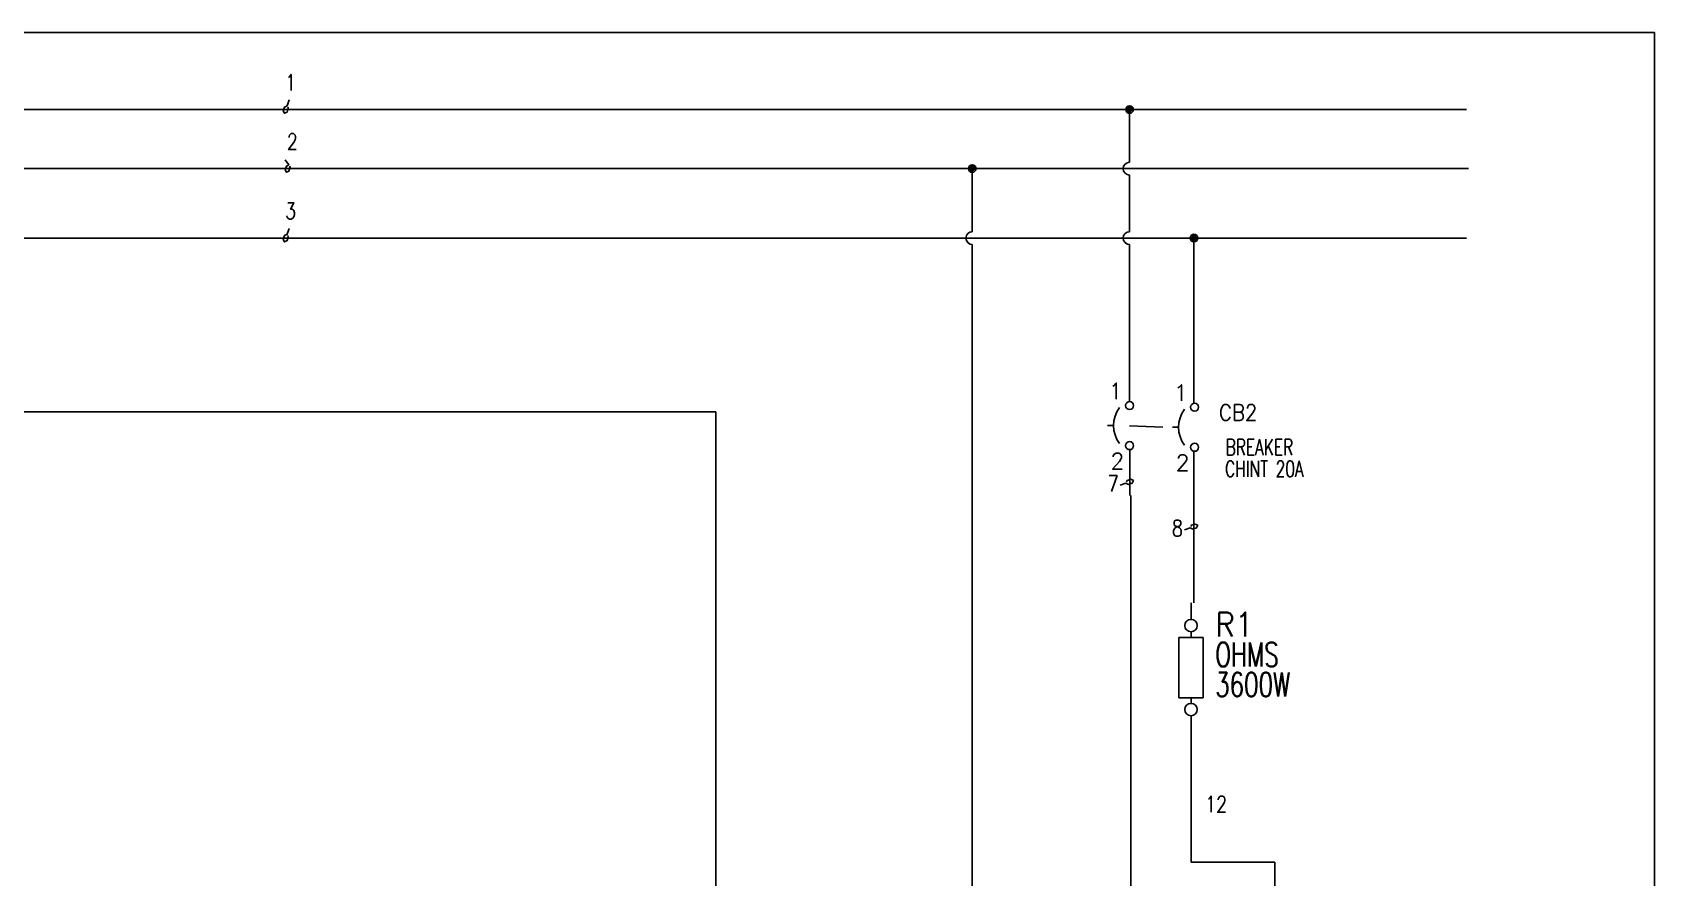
# Model space of a CAD drawing. Header units: millimetres. Extents: x 123.5 to 144.3, y 105.4 to 121.6.
# Drawn here: x 131.63 to 144.26, y 115.01 to 121.59 of the extents above; entities that cross this region are included whole.
import ezdxf
from ezdxf.enums import TextEntityAlignment as Align

# ---------------------------------------------------------------- set-up
doc = ezdxf.new("R2010")
doc.units = ezdxf.units.MM
doc.linetypes.add('HIDDEN2', pattern=[0.1875, 0.125, -0.0625])
for name, color, linetype in [('BLK_12AWG', 7, 'Continuous'), ('DESC', 250, 'Continuous'), ('LINK', 9, 'Continuous'), ('MISC', 7, 'Continuous'), ('SYMS', 7, 'Continuous'), ('TAGS', 250, 'Continuous'), ('TERMS', 250, 'Continuous'), ('WIRES', 7, 'Continuous')]:
    doc.layers.add(name, color=color, linetype=linetype)
doc.layers.add('WIRENO', color=7, linetype='Continuous', true_color=0x000000)
doc.styles.add('WD', font='romans.shx')

# ---------------------------------------------------------------- blocks, each defined once
blk = doc.blocks.new('WD_WNH')
at = {"linetype": 'Continuous', "style": 'WD', "width": 0.8}
blk.add_attdef('WIRENO', text='', height=0.125, dxfattribs=at).set_placement((0, 0.062), align=Align.CENTER)
at = {"style": 'WD', "flags": 1}
for tag, p in [('W01USER', (0, 0.078)), ('W02USER', (0, 0.07)), ('W03USER', (0, 0.062)), ('W04USER', (0, 0.055)), ('W05USER', (0, 0.047)), ('W06USER', (0, 0.039)), ('W07USER', (0, 0.031)), ('W08USER', (0, 0.023)), ('W09USER', (0, 0.016)), ('W10USER', (0, 0.008))]:
    blk.add_attdef(tag, text='', height=0.005, dxfattribs=at).set_placement(p, align=Align.CENTER)
blk = doc.blocks.new('WDDOT')
for radius in [0.03, 0.0187, 0.00929]:
    blk.add_circle((0, 0), radius)
blk = doc.blocks.new('WD_WNV')
at = {"linetype": 'Continuous', "style": 'WD', "width": 0.8}
blk.add_attdef('WIRENO', text='', height=0.125, dxfattribs=at).set_placement((-0.05, 0), align=Align.MIDDLE_RIGHT)
at = {"style": 'WD', "flags": 1}
for tag, p in [('W01USER', (-0.062, 0.094)), ('W02USER', (-0.062, 0.086)), ('W03USER', (-0.062, 0.078)), ('W04USER', (-0.062, 0.07)), ('W05USER', (-0.062, 0.062)), ('W06USER', (-0.062, 0.055)), ('W07USER', (-0.062, 0.047)), ('W08USER', (-0.062, 0.039)), ('W09USER', (-0.062, 0.031)), ('W10USER', (-0.062, 0.023))]:
    blk.add_attdef(tag, text='', height=0.005, dxfattribs=at).set_placement(p, align=Align.CENTER)
blk = doc.blocks.new('VCB1')
at = {"linetype": 'HIDDEN2'}
blk.add_line((-0.171, 0), (-0.125, 0), dxfattribs=at)
for centre in [(0, 0.156), (0, -0.156)]:
    blk.add_circle(centre, 0.0312)
blk.add_arc((0.109, 0), 0.234, 143.1301, 216.8699)
at = {"style": 'WD'}
for tag, p, width in [('INST', (0.219, 0.388), 0.7), ('LOC', (0.219, 0.219), 0.7), ('TAG1', (0.127, 0.064), 0.9), ('XREF', (0.129, -0.09), 0.7), ('DESC1', (0.129, -0.242), 0.7), ('DESC2', (0.129, -0.389), 0.7)]:
    blk.add_attdef(tag, p, '', height=0.125, dxfattribs=dict(at, width=width))
at = {"linetype": 'Continuous', "style": 'WD'}
for tag, height, flags, p in [('TERM01', 0.125, 8, (-0.055, 0.207)), ('MFG', 0.01, 9, (-0.142, -0.088)), ('CAT', 0.01, 9, (-0.142, -0.073))]:
    blk.add_attdef(tag, text='', height=height, dxfattribs=dict(at, flags=flags)).set_placement(p, align=Align.RIGHT)
at = {"style": 'WD', "width": 0.7}
blk.add_attdef('RATING1', text='', height=0.125, dxfattribs=at).set_placement((-0.188, 0.062), align=Align.RIGHT)
at = {"color": 7, "style": 'WD', "flags": 1}
for tag, p in [('X2TERM01', (0, 0.188)), ('X8TERM02', (0, -0.188))]:
    blk.add_attdef(tag, p, '', height=0.0125, dxfattribs=at)
at = {"color": 7, "style": 'WD'}
for tag, p in [('X4LINK', (-0.25, 0)), ('X1LINK', (0, 0))]:
    blk.add_attdef(tag, p, '', height=0.01, dxfattribs=at)
at = {"linetype": 'Continuous', "style": 'WD', "flags": 9}
blk.add_attdef('ASSYCODE', text='', height=0.01, dxfattribs=at).set_placement((-0.153, -0.106), align=Align.CENTER)
at = {"style": 'WD', "flags": 9}
for tag, p in [('CONTACT', (-0.129, -0.129)), ('FAMILY', (-0.142, -0.036))]:
    blk.add_attdef(tag, text='', height=0.01, dxfattribs=at).set_placement(p, align=Align.RIGHT)
at = {"linetype": 'Continuous', "style": 'WD', "flags": 8}
blk.add_attdef('TERM02', text='', height=0.125, dxfattribs=at).set_placement((-0.041, -0.213), align=Align.TOP_RIGHT)
blk = doc.blocks.new('VRE1TB')
for p, q in [((0, 0.1562), (0, 0.1856)), ((-0.0625, 0.1562), (0.0625, 0.1562)), ((-0.0625, -0.1562), (-0.0625, 0.1562)), ((0.0625, 0.1562), (0.0625, -0.1562)), ((0.0625, -0.1562), (-0.0625, -0.1562)), ((0, -0.1562), (0, -0.1856))]:
    blk.add_line(p, q)
for centre in [(0, 0.2178), (0, -0.2178)]:
    blk.add_circle(centre, 0.0322)
at = {"style": 'WD'}
for tag, p, width in [('INST', (0.2188, 0.4876), 0.7), ('LOC', (0.2188, 0.318), 0.7), ('TAG1', (0.1269, 0.1618), 0.9), ('RATING1', (0.125, 0.0055), 0.7), ('RATING2', (0.125, -0.1507), 0.7), ('DESC1', (0.1287, -0.307), 0.7), ('DESC2', (0.1287, -0.4632), 0.7)]:
    blk.add_attdef(tag, p, '', height=0.125, dxfattribs=dict(at, width=width))
at = {"linetype": 'Continuous', "style": 'WD', "flags": 8}
blk.add_attdef('TERM01', text='', height=0.125, dxfattribs=at).set_placement((-0.055, 0.2691), align=Align.RIGHT)
at = {"color": 7, "style": 'WD', "flags": 1}
for tag, p in [('X2TERM01', (0, 0.25)), ('X8TERM02', (0, -0.25))]:
    blk.add_attdef(tag, p, '', height=0.0125, dxfattribs=at)
at = {"style": 'WD', "flags": 9}
blk.add_attdef('FAMILY', (-0.1836, 0.2047), '', height=0.01, rotation=90, dxfattribs=at)
at = {"linetype": 'Continuous', "style": 'WD', "flags": 9}
for tag, p in [('CAT', (-0.1394, 0.2297)), ('MFG', (-0.12, 0.2278)), ('ASSYCODE', (-0.0938, 0.2188))]:
    blk.add_attdef(tag, text='', height=0.01, rotation=90, dxfattribs=at).set_placement(p, align=Align.CENTER)
at = {"linetype": 'Continuous', "style": 'WD', "flags": 8}
blk.add_attdef('TERM02', text='', height=0.125, dxfattribs=at).set_placement((-0.0407, -0.2759), align=Align.TOP_RIGHT)

msp = doc.modelspace()

# ---------------------------------------------------------------- linework, layer by layer
at = {"color": 7, "linetype": 'Continuous'}
for p, q in [((144.256, 121.59), (123.506, 121.59)), ((144.256, 105.405), (144.256, 121.59))]:
    msp.add_line(p, q, dxfattribs=at)
at = {"layer": 'BLK_12AWG'}
for p, q in [((124.418, 120.99), (142.793, 120.99)), ((140.171, 120.581), (140.171, 120.99)), ((124.433, 120.531), (142.808, 120.531)), ((138.947, 120.04), (138.947, 120.531)), ((140.171, 120.04), (140.171, 120.481)), ((124.418, 119.99), (142.793, 119.99)), ((138.947, 113.58), (138.947, 119.94)), ((140.171, 118.718), (140.171, 119.94)), ((140.672, 118.711), (140.672, 119.99))]:
    msp.add_line(p, q, dxfattribs=at)
for centre in [(140.171, 120.531), (138.947, 119.99), (140.171, 119.99)]:
    msp.add_arc(centre, 0.05, 90, 270, dxfattribs=at)
at = {"layer": 'LINK'}
msp.add_lwpolyline([(140.17, 118.53), (140.43, 118.52)], dxfattribs=at)
at = {"layer": 'WIRENO'}
for points in [[(133.631, 121.065), (133.616, 121.02), (133.596, 121.01), (133.586, 120.98), (133.596, 120.961), (133.616, 120.971), (133.625, 121), (133.621, 121.01)], [(133.6, 120.6), (133.63, 120.561), (133.611, 120.551), (133.601, 120.521), (133.611, 120.502), (133.63, 120.511), (133.64, 120.541), (133.635, 120.551)], [(133.631, 120.065), (133.616, 120.02), (133.596, 120.01), (133.586, 119.98), (133.596, 119.961), (133.616, 119.971), (133.625, 120), (133.621, 120.01)], [(140.097, 118.068), (140.142, 118.083), (140.162, 118.073), (140.192, 118.083), (140.201, 118.103), (140.182, 118.113), (140.152, 118.103), (140.147, 118.093)], [(140.597, 117.72), (140.642, 117.735), (140.662, 117.725), (140.692, 117.735), (140.701, 117.755), (140.682, 117.764), (140.652, 117.755), (140.647, 117.745)]]:
    msp.add_lwpolyline(points, dxfattribs=at)
at = {"layer": 'WIRES'}
for p, q in [((128.343, 118.638), (136.951, 118.638)), ((136.951, 118.638), (136.951, 112.03)), ((140.172, 117.986), (140.172, 118.343)), ((140.672, 118.336), (140.672, 117.153)), ((140.182, 117.636), (140.182, 117.986)), ((140.182, 111.862), (140.182, 117.636)), ((140.649, 117.023), (140.649, 117.153)), ((140.649, 115.134), (140.649, 116.273)), ((141.3, 115.134), (140.649, 115.134)), ((141.3, 111.862), (141.3, 115.134))]:
    msp.add_line(p, q, dxfattribs=at)

# ---------------------------------------------------------------- block references
at = {"layer": 'SYMS'}
for p in [(140.171, 120.99), (138.947, 120.531), (140.672, 119.99)]:
    msp.add_blockref('WDDOT', p, dxfattribs=at)
ref = msp.add_blockref('VCB1', (140.171, 118.531), dxfattribs=at)
ref.add_attrib('DESC2', 'CHINT 20A', (140.914, 118.132), dxfattribs={"layer": 'DESC', "height": 0.125, "style": 'WD', "width": 0.7})
ref.add_attrib('DESC1', 'BREAKER', (140.919, 118.301), dxfattribs={"layer": 'DESC', "height": 0.125, "style": 'WD', "width": 0.7})
ref.add_attrib('TAG1', 'CB2', (140.866, 118.57), dxfattribs={"layer": 'TAGS', "height": 0.125, "style": 'WD', "width": 0.9})
ref.add_attrib('TERM02', '2', dxfattribs={"layer": 'TERMS', "linetype": 'Continuous', "height": 0.125, "style": 'WD', "flags": 8}).set_placement((140.13, 118.317), align=Align.TOP_RIGHT)
ref.add_attrib('TERM01', '1', dxfattribs={"layer": 'TERMS', "linetype": 'Continuous', "height": 0.125, "style": 'WD', "flags": 8}).set_placement((140.116, 118.737), align=Align.RIGHT)
ref = msp.add_blockref('VCB1', (140.677, 118.518), dxfattribs=at)
ref.add_attrib('TERM02', '2', dxfattribs={"layer": 'TERMS', "linetype": 'Continuous', "height": 0.125, "style": 'WD', "flags": 8}).set_placement((140.637, 118.304), align=Align.TOP_RIGHT)
ref.add_attrib('TERM01', '1', dxfattribs={"layer": 'TERMS', "linetype": 'Continuous', "height": 0.125, "style": 'WD', "flags": 8}).set_placement((140.622, 118.724), align=Align.RIGHT)
ref = msp.add_blockref('VRE1TB', (140.649, 116.648), dxfattribs=dict(at, xscale=1.5, yscale=1.5, zscale=1.5))
ref.add_attrib('RATING1', 'OHMS', (140.837, 116.656), dxfattribs={"layer": 'MISC', "height": 0.1875, "style": 'WD', "width": 0.7})
ref.add_attrib('DESC1', '3600W', (140.837, 116.422), dxfattribs={"layer": 'DESC', "height": 0.1875, "style": 'WD', "width": 0.7})
ref.add_attrib('TAG1', 'R1', (140.839, 116.89), dxfattribs={"layer": 'TAGS', "height": 0.1875, "style": 'WD', "width": 0.9})
at = {"layer": 'WIRENO'}
ref = msp.add_blockref('WD_WNH', (133.606, 120.99), dxfattribs=at)
ref.add_attrib('WIRENO', '1', dxfattribs={"linetype": 'Continuous', "height": 0.125, "style": 'WD', "width": 0.8}).set_placement((133.643, 121.101), align=Align.BOTTOM_CENTER)
ref = msp.add_blockref('WD_WNH', (133.62, 120.531), dxfattribs=at)
ref.add_attrib('WIRENO', '2', dxfattribs={"linetype": 'Continuous', "height": 0.125, "style": 'WD', "width": 0.8}).set_placement((133.657, 120.641), align=Align.BOTTOM_CENTER)
ref = msp.add_blockref('WD_WNH', (133.606, 119.99), dxfattribs=at)
ref.add_attrib('WIRENO', '3', dxfattribs={"linetype": 'Continuous', "height": 0.125, "style": 'WD', "width": 0.8}).set_placement((133.643, 120.101), align=Align.BOTTOM_CENTER)
ref = msp.add_blockref('WD_WNV', (140.172, 118.093), dxfattribs=at)
ref.add_attrib('WIRENO', '7', dxfattribs={"linetype": 'Continuous', "height": 0.125, "style": 'WD', "width": 0.8}).set_placement((140.086, 118.081), align=Align.MIDDLE_RIGHT)
ref = msp.add_blockref('WD_WNV', (140.672, 117.745), dxfattribs=at)
ref.add_attrib('WIRENO', '8', dxfattribs={"linetype": 'Continuous', "height": 0.125, "style": 'WD', "width": 0.8}).set_placement((140.586, 117.733), align=Align.MIDDLE_RIGHT)
ref = msp.add_blockref('WD_WNV', (141.041, 115.622), dxfattribs=at)
ref.add_attrib('WIRENO', '12', dxfattribs={"linetype": 'Continuous', "height": 0.125, "style": 'WD', "width": 0.8}).set_placement((140.93, 115.585), align=Align.MIDDLE_RIGHT)

doc.saveas('drawing.dxf')
